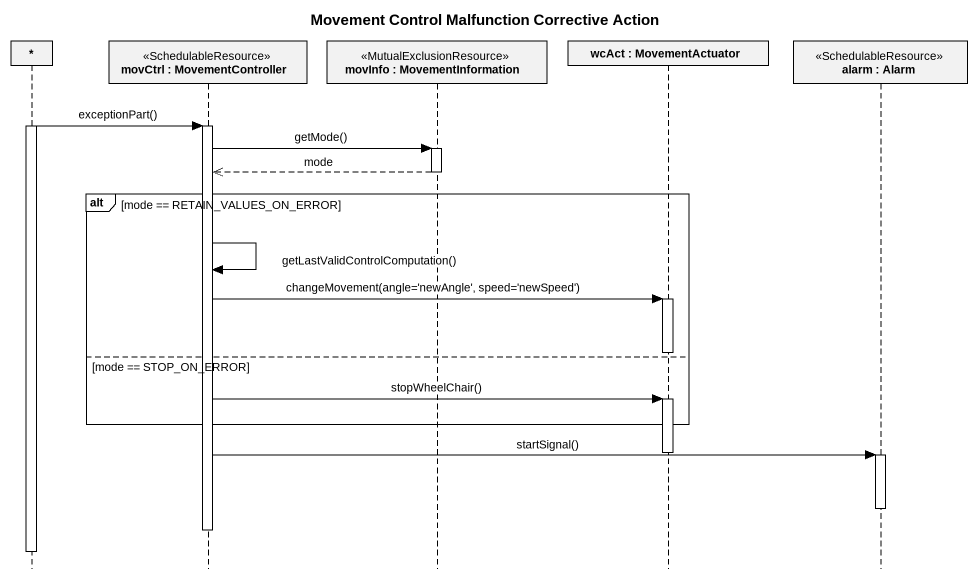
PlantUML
@startuml
title Movement Control Malfunction Corrective Action
hide footbox
participant "*" as object1
participant "movCtrl : MovementController" as movCtrl <<SchedulableResource>>
participant "movInfo : MovementInformation" as movInfo <<MutualExclusionResource>>
participant "wcAct : MovementActuator" as wcAct
participant "alarm : Alarm" as alarm <<SchedulableResource>>

activate object1
object1 -> movCtrl : exceptionPart()
activate movCtrl
movCtrl -> movInfo : getMode()
activate movInfo
movInfo -->> movCtrl : mode
deactivate movInfo
alt mode == RETAIN_VALUES_ON_ERROR
  movCtrl -> movCtrl : getLastValidControlComputation()
  movCtrl -> wcAct : changeMovement(angle='newAngle', speed='newSpeed')
  activate wcAct
  deactivate wcAct
else mode == STOP_ON_ERROR
  movCtrl -> wcAct : stopWheelChair()
  activate wcAct
end
deactivate wcAct
movCtrl -> alarm : startSignal()
activate alarm
deactivate alarm
deactivate movCtrl
deactivate object1
@enduml
